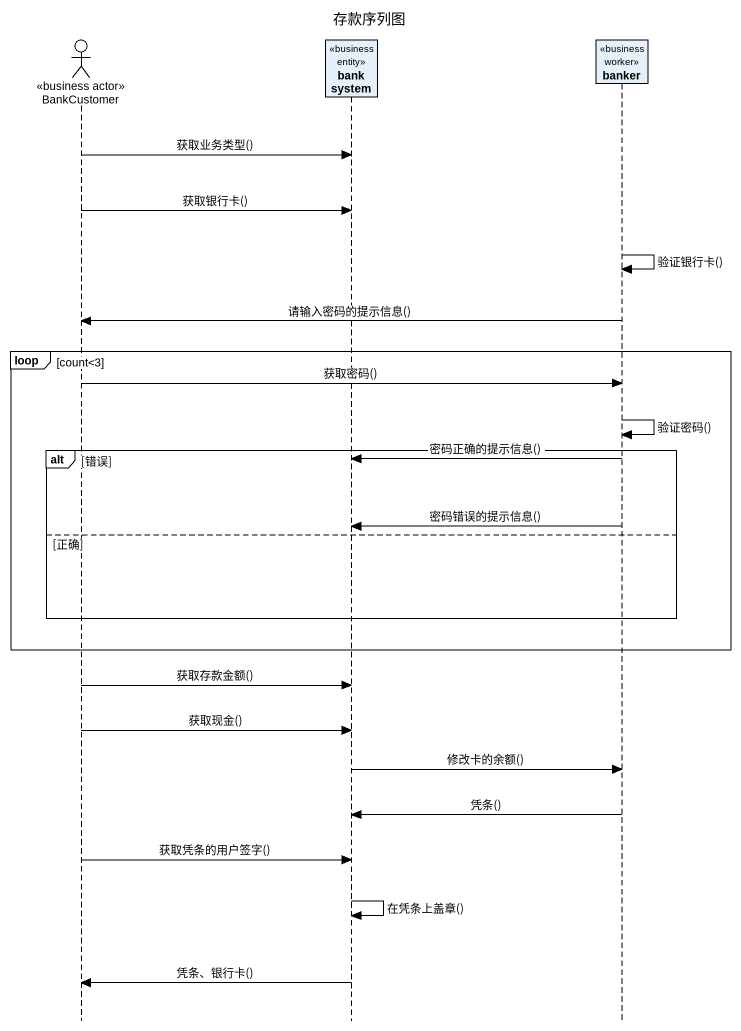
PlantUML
@startuml
title 存款序列图
hide footbox
actor BankCustomer <<business actor>>
participant "bank system" as bank_system <<business entity>>
participant banker <<business worker>>

BankCustomer -> bank_system : 获取业务类型()
BankCustomer -> bank_system : 获取银行卡()
banker -> banker : 验证银行卡()
banker -> BankCustomer : 请输入密码的提示信息()
loop count<3
  BankCustomer -> banker : 获取密码()
  banker -> banker : 验证密码()
  alt 错误
    banker -> bank_system : 密码正确的提示信息()
    banker -> bank_system : 密码错误的提示信息()
  else 正确
  end
end
BankCustomer -> bank_system : 获取存款金额()
BankCustomer -> bank_system : 获取现金()
bank_system -> banker : 修改卡的余额()
banker -> bank_system : 凭条()
BankCustomer -> bank_system : 获取凭条的用户签字()
bank_system -> bank_system : 在凭条上盖章()
bank_system -> BankCustomer : 凭条、银行卡()
@enduml
